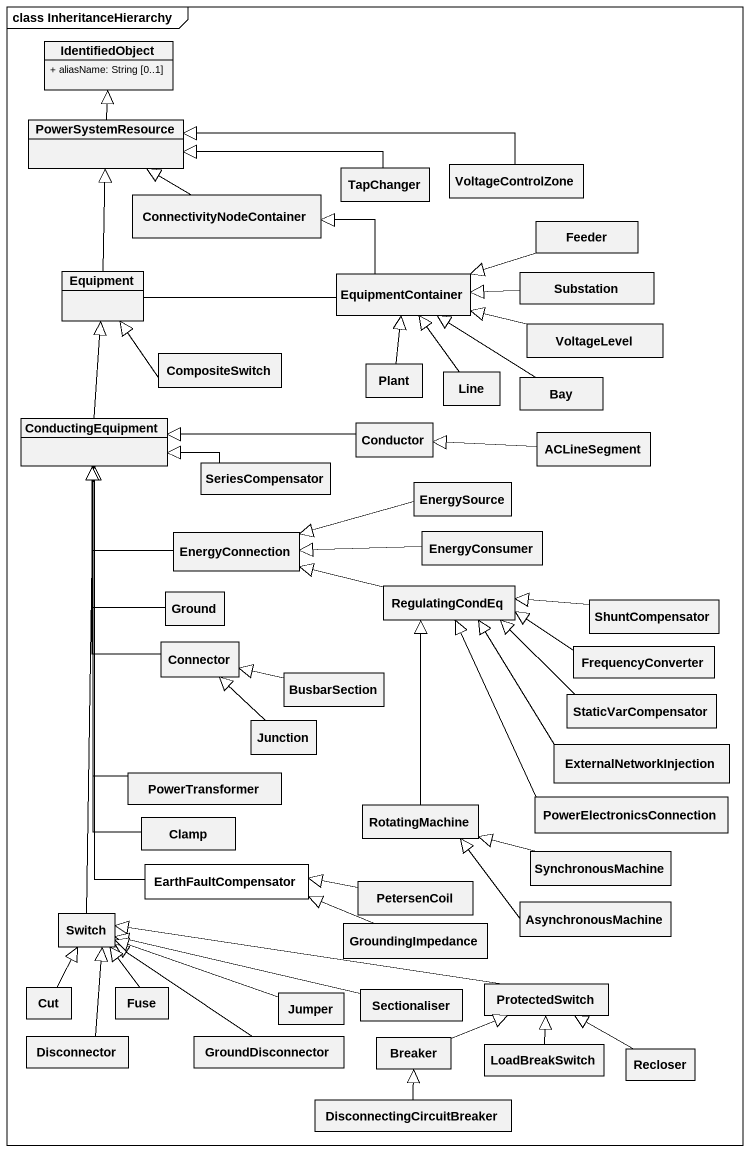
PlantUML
@startuml
mainframe class InheritanceHierarchy
hide circle
hide empty members
skinparam classAttributeIconSize 0
class IdentifiedObject {
  + aliasName: String [0..1]
}
class PowerSystemResource
class ConnectivityNodeContainer
class TapChanger
class VoltageControlZone
class Feeder
class Equipment
class EquipmentContainer
class Substation
class VoltageLevel
class CompositeSwitch
class Plant
class Line
class Bay
class ConductingEquipment
class Conductor
class ACLineSegment
class SeriesCompensator
class EnergySource
class EnergyConnection
class EnergyConsumer
class Ground
class RegulatingCondEq
class ShuntCompensator
class Connector
class FrequencyConverter
class BusbarSection
class StaticVarCompensator
class Junction
class ExternalNetworkInjection
class PowerTransformer
class RotatingMachine
class PowerElectronicsConnection
class Clamp
class EarthFaultCompensator #FFFFFF
class SynchronousMachine
class Switch
class PetersenCoil
class AsynchronousMachine
class GroundingImpedance
class Cut
class Fuse
class Jumper
class Sectionaliser
class ProtectedSwitch
class Disconnector
class GroundDisconnector
class Breaker
class LoadBreakSwitch
class Recloser
class DisconnectingCircuitBreaker
PowerSystemResource -up-|> IdentifiedObject
ConnectivityNodeContainer -left-|> PowerSystemResource
TapChanger -left-|> PowerSystemResource
VoltageControlZone -left-|> PowerSystemResource
Feeder -left-|> EquipmentContainer
Equipment -up-|> PowerSystemResource
EquipmentContainer -left-|> ConnectivityNodeContainer
EquipmentContainer -left- Equipment
Substation -left-|> EquipmentContainer
VoltageLevel -left-|> EquipmentContainer
CompositeSwitch -up-|> Equipment
Plant -up-|> EquipmentContainer
Line -up-|> EquipmentContainer
Bay -up-|> EquipmentContainer
ConductingEquipment -up-|> Equipment
Conductor -left-|> ConductingEquipment
ACLineSegment -left-|> Conductor
SeriesCompensator -left-|> ConductingEquipment
EnergySource -left-|> EnergyConnection
EnergyConnection -up-|> ConductingEquipment
EnergyConsumer -left-|> EnergyConnection
Ground -up-|> ConductingEquipment
RegulatingCondEq -left-|> EnergyConnection
ShuntCompensator -left-|> RegulatingCondEq
Connector -up-|> ConductingEquipment
FrequencyConverter -left-|> RegulatingCondEq
BusbarSection -left-|> Connector
StaticVarCompensator -left-|> RegulatingCondEq
Junction -up-|> Connector
ExternalNetworkInjection -up-|> RegulatingCondEq
PowerTransformer -up-|> ConductingEquipment
RotatingMachine -up-|> RegulatingCondEq
PowerElectronicsConnection -up-|> RegulatingCondEq
Clamp -up-|> ConductingEquipment
EarthFaultCompensator -up-|> ConductingEquipment
SynchronousMachine -left-|> RotatingMachine
Switch -up-|> ConductingEquipment
PetersenCoil -left-|> EarthFaultCompensator
AsynchronousMachine -left-|> RotatingMachine
GroundingImpedance -left-|> EarthFaultCompensator
Cut -up-|> Switch
Fuse -up-|> Switch
Jumper -left-|> Switch
Sectionaliser -left-|> Switch
ProtectedSwitch -left-|> Switch
Disconnector -up-|> Switch
GroundDisconnector -up-|> Switch
Breaker -right-|> ProtectedSwitch
LoadBreakSwitch -up-|> ProtectedSwitch
Recloser -left-|> ProtectedSwitch
DisconnectingCircuitBreaker -up-|> Breaker
@enduml
